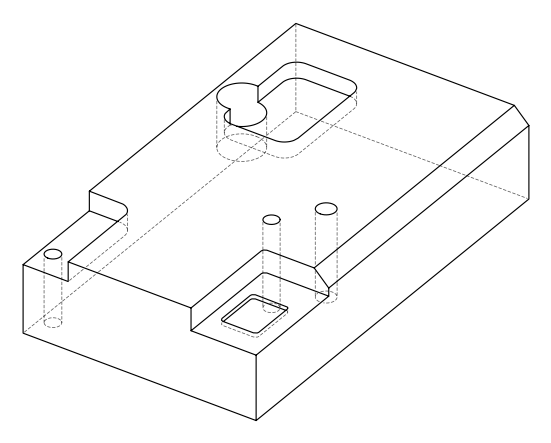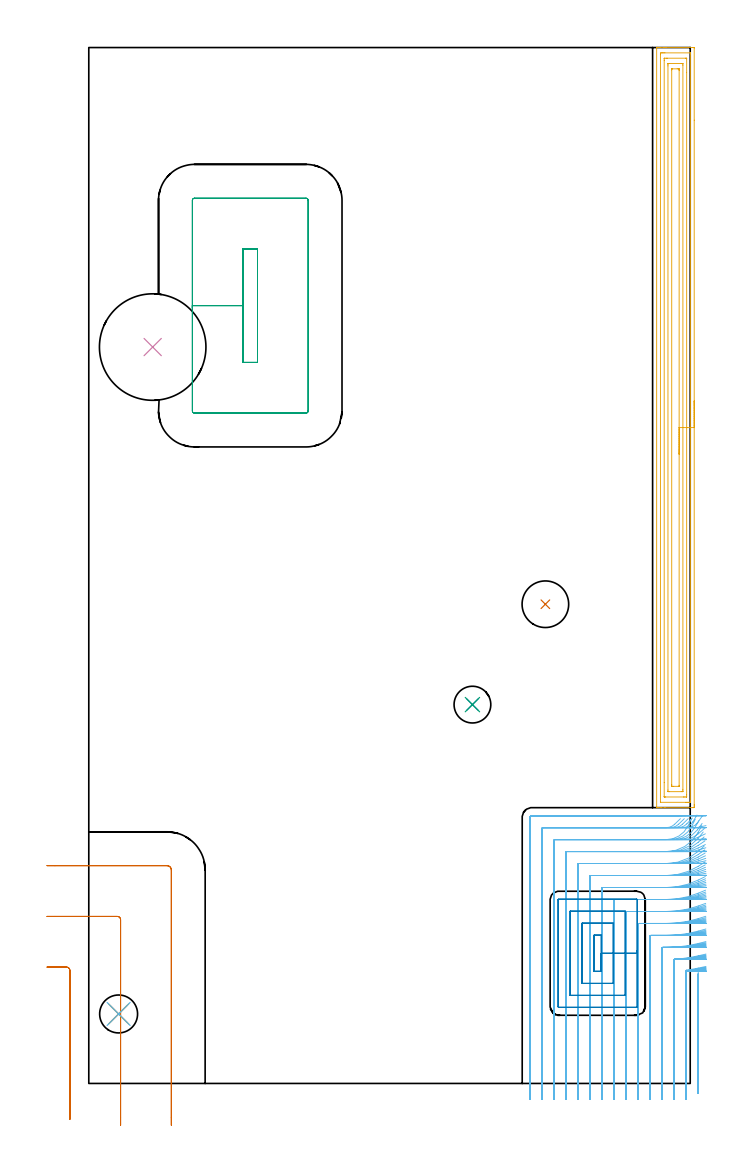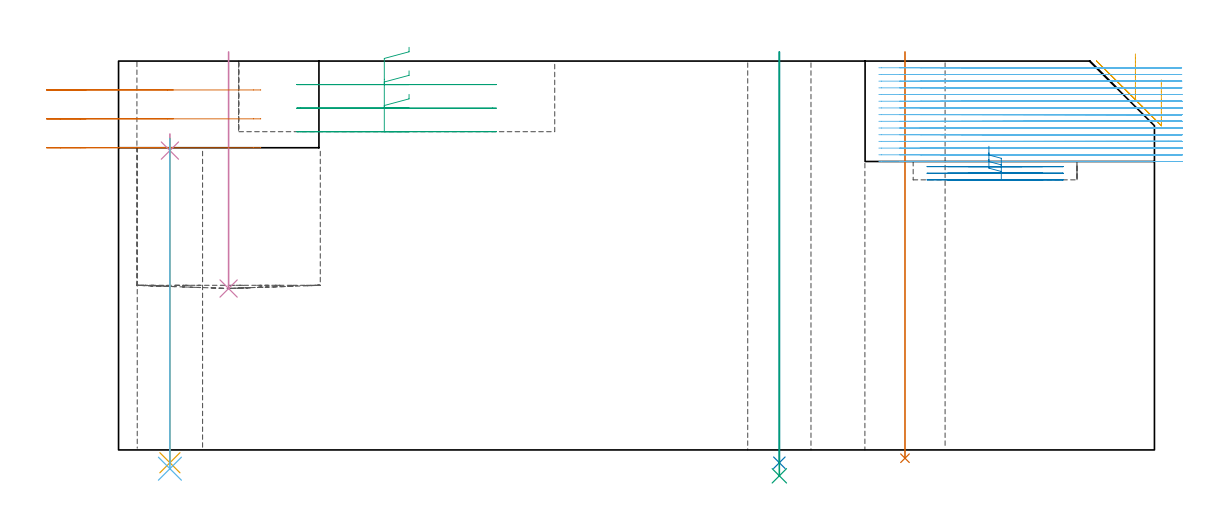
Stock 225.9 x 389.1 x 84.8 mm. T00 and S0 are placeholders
(PLAN: 12 operations, 11 tool changes, 75.4 min)
(1 INDEXABLE_INSERT_DRILL_THROUGH_HOLE_FROM_SOLID | STEP1HOLE | NXT0302_006 | 0.36 min | 20361 mm3)
(2 DRILL_THROUGH_HOLE_FROM_SOLID_MATERIAL | STEP1HOLE_1 | NXT0301_042 | 0.36 min | 3332 mm3)
(3 DRILL_TO_ENLARGE_THROUGH_HOLE | STEP1HOLE_1 | UGT0301_271 | 0.37 min | 9325 mm3)
(4 INDEXABLE_INSERT_DRILL_BLIND_HOLE_FROM_SOLID | STEP1POCKET | NXT0302_035 | 0.21 min | 61710 mm3)
(5 AREA_MILL | FG_CHAMFER_SURFACE | UGT0205_001 | 11.74 min | 29072 mm3)
(6 MILL_CORNER_NOTCH_RECTANGULAR | CORNER_NOTCH_RECTANGULAR | UGT0201_014 | Follow Part, ap 1.5, ae 75% | 54.69 min | 142402 mm3)
(7 MILL_CORNER_NOTCH_RECTANGULAR_1 | CORNER_NOTCH_RECTANGULAR_1 | UGT0201_109 | Follow Part, ap 6.35, ae 75% | 2.1 min | 77239 mm3)
(8 MILL_RECTANGULAR_POCKET | POCKET_RECTANGULAR_STRAIGHT | UGT0201_014 | Follow Part, ap 1.5, ae 75% | 2.38 min | 6617 mm3)
(9 MILL_RECTANGULAR_POCKET_1 | POCKET_RECTANGULAR_STRAIGHT_1 | UGT0201_109 | Follow Part, ap 6.35, ae 75% | 2.56 min | 101869 mm3)
(10 SPOT_DRILL | STEP1HOLE_2 | NXT0321_9005460120000 | 0.03 min | 6 mm3)
(11 DRILL_THROUGH_HOLE_INTO_CENTER | STEP1HOLE_2 | NXT0301_042 | 0.29 min | 2599 mm3)
(12 DRILL_TO_ENLARGE_THROUGH_HOLE_1 | STEP1HOLE_2 | NXT0301_105 | 0.29 min | 7889 mm3)
(TOOL NXT0302_006 | Index. Insert Drill 17.5mm [880-D1750L25-05] | D17.5 PA176 FL88 Z2)
(TOOL NXT0301_042 | Carbide Drill 7.1mm [860.1-0710-057A1-MM 2214] | D7.1 PA140 FL85 Z2)
(TOOL UGT0301_271 | Twist Drill 13.8 mm | D13.8 PA118 FL108 Z2)
(TOOL NXT0302_035 | Index. Insert Drill 40mm [880-D4000L40-05] | D40 PA176 FL200 Z2)
(TOOL UGT0205_001 | Chamfer Mill 20 x 3 x 45 deg. | D20 FL50 Z2)
(TOOL UGT0201_014 | End mill 6 mm | D6 FL24 Z4)
(TOOL UGT0201_109 | End Mill 25.4 mm | D25.4 FL25 Z2)
(TOOL NXT0321_9005460120000 | NC Spot Drill, 142deg, 12mm, Carbide, Uncoated | D12 PA142 FL30 Z2)
(TOOL NXT0301_105 | Carbide Drill 14.25mm [860.1-1425-071A1-MM 2214] | D14.25 PA140 FL83 Z2)
(OP 1 INDEXABLE_INSERT_DRILL_THROUGH_HOLE_FROM_SOLID)
G17 G21 G94 G90
T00 M6
G54
G17 G0 G90 X171.5 Y180. S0 M3
G43 Z94.8 H1
G94 G81 G98 Z-1.806 F250. R86.8
G80
M5
M2
(OP 2 DRILL_THROUGH_HOLE_FROM_SOLID_MATERIAL)
G17 G21 G94 G90
T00 M6
G54
G17 G0 G90 X144.1 Y142.3 S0 M3
G43 Z94.8 H1
G94 G81 G98 Z-2.792 F250. R86.8
G80
M5
M2
(OP 3 DRILL_TO_ENLARGE_THROUGH_HOLE)
G17 G21 G94 G90
T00 M6
G54
G17 G0 G90 X144.1 Y142.3 S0 M3
G43 Z94.8 H0
G94 G73 G98 Z-5.646 F250. Q12.921 R86.8
G80
M5
M2
(OP 4 INDEXABLE_INSERT_DRILL_BLIND_HOLE_FROM_SOLID)
G17 G21 G94 G90
T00 M6
G54
G17 G0 G90 X24. Y276.6 S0 M3
G43 Z94.8 H1
G94 G81 G98 Z35.2 F250. R86.8
G80
M5
M2
(OP 5 AREA_MILL)
G17 G21 G94 G90
T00 M6
G54
G17 G0 G90 X227.4 Y256.35 S1061 M3
G43 Z94.8 H0
Z80.7
G94 G1 Y256.312 Z79.828 F250.
Y256.198 Z78.963
Y256.009 Z78.112
Y255.747 Z77.28
Y255.413 Z76.474
Y255.01 Z75.7
Y254.541 Z74.964
Y254.01 Z74.272
Y253.421 Z73.629
Y252.778 Z73.04
Y252.086 Z72.508
Y251.35 Z72.04
Y250.576 Z71.637
Y249.77 Z71.303
Y248.938 Z71.041
Y248.086 Z70.852
Y247.222 Z70.738
Y246.35 Z70.7
Y104.669
X227.399 Y104.225 Z70.701
X227.395 Y103.78 Z70.703
X227.392 Y103.61 Z70.706
X226.957 Y103.6 Z71.141
X216.386 Z81.708
X214.976 Z83.12
X214.624 Z83.471
X213.921 Z84.178
X213.654 Z84.446
X213.301 Y103.604 Z84.79
Y103.605
X213.3 Y103.778 Z84.8
Y388.922
X213.301 Y389.095 Z84.79
Y389.1 Z84.789
X213.654 Z84.446
X213.921 Z84.178
X214.624 Z83.471
X215.857 Z82.24
X216.386 Z81.708
X217.002 Z81.093
X226.957 Z71.141
X227.224 Y389.097 Z70.874
X227.392 Y389.09 Z70.706
X227.399 Y388.92 Z70.699
X227.4 Y361.826 Z70.7
Y246.35
X225.986 Z72.114
X225.985 Y106.105 Z72.115
X225.984 Y106.013 Z72.116
X225.979 Y105.621 Z72.121
X225.595 Y105.606 Z72.505
X225.195 Y105.602 Z72.905
X224.721 Y105.6 Z73.379
X224.314 Z73.786
X214.81 Y105.601 Z83.29
X214.777 Y105.602 Z83.323
X214.743 Y105.606 Z83.357
X214.721 Y105.61 Z83.379
X214.72 Y105.638 Z83.38
X214.715 Y105.921 Z83.385
Y386.595
X214.716 Y386.687 Z83.384
X214.721 Y387.078 Z83.379
X215.105 Y387.093 Z82.995
X215.505 Y387.098 Z82.595
X215.979 Y387.1 Z82.121
X216.386 Z81.714
X225.89 Y387.099 Z72.21
X225.923 Y387.098 Z72.177
X225.957 Y387.094 Z72.143
X225.979 Y387.09 Z72.121
X225.98 Y387.062 Z72.12
X225.985 Y386.779 Z72.115
X225.986 Y246.35 Z72.114
X224.572 Z73.528
X224.571 Y108.433 Z73.529
X224.569 Y107.801 Z73.531
X224.567 Y107.67 Z73.533
X224.565 Y107.614 Z73.535
X224.505 Y107.606 Z73.595
X224.314 Y107.603 Z73.786
X223.631 Y107.6 Z74.469
X223.433 Z74.667
X216.583 Z81.517
X216.386 Y107.603 Z81.714
X216.189 Y107.608 Z81.911
X216.138 Y107.61 Z81.962
X216.135 Y107.645 Z81.965
X216.131 Y107.714 Z81.969
X216.129 Y107.801 Z81.971
X216.128 Y112.996 Z81.972
X216.129 Y384.267 Z81.971
X216.131 Y384.899 Z81.969
X216.133 Y385.029 Z81.967
X216.135 Y385.086 Z81.965
X216.195 Y385.094 Z81.905
X216.386 Y385.097 Z81.714
X217.069 Y385.1 Z81.031
X217.267 Z80.833
X224.117 Z73.983
X224.314 Y385.097 Z73.786
X224.511 Y385.092 Z73.589
X224.562 Y385.09 Z73.538
X224.565 Y385.055 Z73.535
X224.569 Y384.986 Z73.531
X224.571 Y384.899 Z73.529
X224.572 Y379.704 Z73.528
Y246.35
X223.157 Z74.943
Y110.482
X223.154 Y109.871 Z74.946
X223.15 Y109.665 Z74.95
X223.144 Y109.609 Z74.956
X223.095 Y109.606 Z75.005
X222.987 Y109.603 Z75.113
X222.552 Y109.6 Z75.548
X218.148 Z79.952
X217.712 Y109.603 Z80.388
X217.606 Y109.606 Z80.494
X217.558 Y109.61 Z80.542
X217.55 Y109.64 Z80.55
X217.547 Y109.739 Z80.553
X217.543 Y110.202 Z80.557
Y382.218
X217.546 Y382.828 Z80.554
X217.55 Y383.035 Z80.55
X217.556 Y383.09 Z80.544
X217.605 Y383.094 Z80.495
X217.713 Y383.097 Z80.387
X218.148 Y383.1 Z79.952
X222.552 Z75.548
X222.988 Y383.097 Z75.112
X223.094 Y383.094 Z75.006
X223.142 Y383.09 Z74.958
X223.15 Y383.06 Z74.95
X223.153 Y382.961 Z74.947
X223.157 Y382.498 Z74.943
Y246.35
X221.743 Z76.357
X221.742 Y111.978 Z76.358
X221.739 Y111.687 Z76.361
X221.736 Y111.609 Z76.364
X221.732 Y111.607 Z76.368
X221.712 Y111.603 Z76.388
X221.671 Y111.601 Z76.429
X221.451 Y111.6 Z76.649
X219.689 Z78.411
X219.029 Y111.603 Z79.071
X218.985 Y111.606 Z79.115
X218.967 Y111.609 Z79.133
X218.963 Y111.76 Z79.137
X218.958 Y112.051 Z79.142
X218.957 Y112.197 Z79.143
X218.958 Y380.722 Z79.142
X218.961 Y381.013 Z79.139
X218.964 Y381.09 Z79.136
X218.969 Y381.093 Z79.131
X218.988 Y381.097 Z79.112
X219.029 Y381.099 Z79.071
X219.249 Y381.1 Z78.851
X221.011 Z77.089
X221.671 Y381.097 Z76.429
X221.715 Y381.094 Z76.385
X221.733 Y381.091 Z76.367
X221.737 Y380.94 Z76.363
X221.742 Y380.649 Z76.358
X221.743 Y380.503 Z76.357
Y246.35
Y245.478 Z76.395
Y244.613 Z76.509
Y243.762 Z76.698
Y242.93 Z76.96
Y242.124 Z77.294
Y241.35 Z77.697
Y240.614 Z78.165
Y239.922 Z78.696
Y239.279 Z79.286
Y238.69 Z79.929
Y238.158 Z80.621
Y237.69 Z81.357
Y237.287 Z82.131
Y236.953 Z82.937
Y236.691 Z83.769
Y236.502 Z84.62
Y236.388 Z85.485
Y236.35 Z86.357
G0 Z94.8
M5
M2
(OP 6 MILL_CORNER_NOTCH_RECTANGULAR)
G17 G21 G94 G90
T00 M6
G54
G17 G0 G90 X228.9 Y41.703 S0 M3
G43 Z94.8 H0
Z83.34
G94 G1 Y38.703 F250.
G3 X228.8 Y38.484 R0.3 F500.
G1 Y-0.768
Y-3.768 F250.
G0 Z94.8
X231.837 Y43.949
Z83.34
G1 X228.9 Y43.336
G2 X224.557 Y42.598 R58.5 F500.
G3 X224.3 Y42.306 R0.3
G1 Y-3.
Y-6. F250.
G0 Z94.8
X231.825 Y48.606
Z83.34
G1 X228.9 Y47.941
G2 X220.078 Y46.691 R54. F500.
G3 X219.8 Y46.396 R0.3
G1 Y-3.
Y-6. F250.
G0 Z94.8
X231.811 Y53.292
Z83.34
G1 X228.9 Y52.567
G2 X216.939 Y51.1 R49.5 F500.
G1 X215.596
G3 X215.3 Y50.804 R0.3
G1 Y-3.
Y-6. F250.
G0 Z94.8
X231.792 Y58.016
Z83.34
G1 X228.9 Y57.219
G2 X216.939 Y55.6 R45. F500.
G1 X211.096
G3 X210.8 Y55.304 R0.3
G1 Y-3.
Y-6. F250.
G0 Z94.8
X231.766 Y62.792
Z83.34
G1 X228.9 Y61.906
G2 X216.939 Y60.1 R40.5 F500.
G1 X206.596
G3 X206.3 Y59.804 R0.3
G1 Y-3.
Y-6. F250.
G0 Z94.8
X231.73 Y67.642
Z83.34
G1 X228.9 Y66.645
G2 X216.939 Y64.6 R36. F500.
G1 X202.096
G3 X201.8 Y64.304 R0.3
G1 Y-3.
Y-6. F250.
G0 Z94.8
X231.675 Y72.598
Z83.34
G1 X228.9 Y71.459
G2 X216.939 Y69.1 R31.5 F500.
G1 X197.597
G3 X197.3 Y68.803 R0.3
G1 Y-3.
Y-6. F250.
G0 Z94.8
X231.59 Y77.723
Z83.34
G1 X228.9 Y76.394
G2 X216.939 Y73.6 R27. F500.
G1 X193.097
G3 X192.8 Y73.303 R0.3
G1 Y-3.
Y-6. F250.
G0 Z94.8
X231.441 Y83.137
Z83.34
G1 X228.9 Y81.542
G2 X216.939 Y78.1 R22.5 F500.
G1 X188.597
G3 X188.3 Y77.803 R0.3
G1 Y-3.
Y-6. F250.
G0 Z94.8
X231.142 Y89.142
Z83.34
G1 X228.9 Y87.149
G2 X216.939 Y82.6 R18. F500.
G1 X184.097
G3 X183.8 Y82.303 R0.3
G1 Y-3.
Y-6. F250.
G0 Z94.8
X230.254 Y96.862
Z83.34
G1 X228.836 Y94.218
G2 X216.939 Y87.1 R13.5 F500.
G1 X179.597
G3 X179.3 Y86.803 R0.3
G1 Y-3.
Y-6. F250.
G0 Z94.8
X226.335 Y99.287
Z83.34
G1 X225.002 Y96.6
G2 X216.939 Y91.6 R9. F500.
G1 X175.097
G3 X174.8 Y91.303 R0.3
G1 Y-3.
Y-6. F250.
G0 Z94.8
X222.226 Y99.461
Z83.34
G1 X220.074 Y97.371
G2 X216.939 Y96.1 R4.5 F500.
G1 X170.597
G3 X170.3 Y95.803 R0.3
G1 Y-3.
Y-6. F250.
G0 Z94.8
X219.939 Y100.6
Z83.34
G1 X216.939
X166.4 F500.
G3 X165.8 Y100. R0.6
G1 Y-3.
Y-6. F250.
G0 Z94.8
X228.9 Y41.434
Z81.88
G1 Y38.434
G3 X228.8 Y38.215 R0.3 F500.
G1 Y-0.768
Y-3.768 F250.
G0 Z94.8
X231.851 Y43.588
Z81.88
G1 X228.9 Y43.049
G2 X224.564 Y42.425 R58.5 F500.
G3 X224.3 Y42.132 R0.3
G1 Y-3.
Y-6. F250.
G0 Z94.8
X231.843 Y48.213
Z81.88
G1 X228.9 Y47.63
G2 X220.086 Y46.626 R54. F500.
G3 X219.8 Y46.331 R0.3
G1 Y-3.
Y-6. F250.
G0 Z94.8
X231.832 Y52.862
Z81.88
G1 X228.9 Y52.226
G2 X218.403 Y51.1 R49.5 F500.
G1 X215.596
G3 X215.3 Y50.804 R0.3
G1 Y-3.
Y-6. F250.
G0 Z94.8
X231.817 Y57.541
Z81.88
G1 X228.9 Y56.841
G2 X218.403 Y55.6 R45. F500.
G1 X211.096
G3 X210.8 Y55.304 R0.3
G1 Y-3.
Y-6. F250.
G0 Z94.8
X231.797 Y62.261
Z81.88
G1 X228.9 Y61.484
G2 X218.403 Y60.1 R40.5 F500.
G1 X206.596
G3 X206.3 Y59.804 R0.3
G1 Y-3.
Y-6. F250.
G0 Z94.8
X231.77 Y67.039
Z81.88
G1 X228.9 Y66.164
G2 X218.403 Y64.6 R36. F500.
G1 X202.096
G3 X201.8 Y64.304 R0.3
G1 Y-3.
Y-6. F250.
G0 Z94.8
X231.729 Y71.9
Z81.88
G1 X228.9 Y70.9
G2 X218.403 Y69.1 R31.5 F500.
G1 X197.597
G3 X197.3 Y68.803 R0.3
G1 Y-3.
Y-6. F250.
G0 Z94.8
X231.664 Y76.89
Z81.88
G1 X228.9 Y75.724
G2 X218.403 Y73.6 R27. F500.
G1 X193.097
G3 X192.8 Y73.303 R0.3
G1 Y-3.
Y-6. F250.
G0 Z94.8
X231.554 Y82.098
Z81.88
G1 X228.9 Y80.699
G2 X218.403 Y78.1 R22.5 F500.
G1 X188.597
G3 X188.3 Y77.803 R0.3
G1 Y-3.
Y-6. F250.
G0 Z94.8
X231.337 Y87.727
Z81.88
G1 X228.9 Y85.978
G2 X218.403 Y82.6 R18. F500.
G1 X184.097
G3 X183.8 Y82.303 R0.3
G1 Y-3.
Y-6. F250.
G0 Z94.8
X230.786 Y94.443
Z81.88
G1 X228.9 Y92.111
G2 X218.403 Y87.1 R13.5 F500.
G1 X179.597
G3 X179.3 Y86.803 R0.3
G1 Y-3.
Y-6. F250.
G0 Z94.8
X227.791 Y99.23
Z81.88
G1 X226.441 Y96.551
G2 X218.403 Y91.6 R9. F500.
G1 X175.097
G3 X174.8 Y91.303 R0.3
G1 Y-3.
Y-6. F250.
G0 Z94.8
X223.69 Y99.459
Z81.88
G1 X221.537 Y97.37
G2 X218.403 Y96.1 R4.5 F500.
G1 X170.597
G3 X170.3 Y95.803 R0.3
G1 Y-3.
Y-6. F250.
G0 Z94.8
X221.403 Y100.6
Z81.88
G1 X218.403
X166.4 F500.
G3 X165.8 Y100. R0.6
G1 Y-3.
Y-6. F250.
G0 Z94.8
X228.9 Y41.202
Z80.42
G1 Y38.202
G3 X228.8 Y37.983 R0.3 F500.
G1 Y-0.768
Y-3.768 F250.
G0 Z94.8
X231.864 Y43.267
Z80.42
G1 X228.9 Y42.803
G2 X224.571 Y42.29 R58.5 F500.
G3 X224.3 Y41.996 R0.3
G1 Y-3.
Y-6. F250.
G0 Z94.8
X231.858 Y47.865
Z80.42
G1 X228.9 Y47.362
G2 X220.094 Y46.601 R54. F500.
G3 X219.8 Y46.305 R0.3
G1 Y-3.
Y-6. F250.
G0 Z94.8
X231.85 Y52.481
Z80.42
G1 X228.9 Y51.933
G2 X219.858 Y51.1 R49.5 F500.
G1 X215.596
G3 X215.3 Y50.804 R0.3
G1 Y-3.
Y-6. F250.
G0 Z94.8
X231.839 Y57.121
Z80.42
G1 X228.9 Y56.518
G2 X219.858 Y55.6 R45. F500.
G1 X211.096
G3 X210.8 Y55.304 R0.3
G1 Y-3.
Y-6. F250.
G0 Z94.8
X231.824 Y61.792
Z80.42
G1 X228.9 Y61.122
G2 X219.858 Y60.1 R40.5 F500.
G1 X206.596
G3 X206.3 Y59.804 R0.3
G1 Y-3.
Y-6. F250.
G0 Z94.8
X231.804 Y66.507
Z80.42
G1 X228.9 Y65.754
G2 X219.858 Y64.6 R36. F500.
G1 X202.096
G3 X201.8 Y64.304 R0.3
G1 Y-3.
Y-6. F250.
G0 Z94.8
X231.774 Y71.287
Z80.42
G1 X228.9 Y70.426
G2 X219.858 Y69.1 R31.5 F500.
G1 X197.597
G3 X197.3 Y68.803 R0.3
G1 Y-3.
Y-6. F250.
G0 Z94.8
X231.727 Y76.164
Z80.42
G1 X228.9 Y75.159
G2 X219.858 Y73.6 R27. F500.
G1 X193.097
G3 X192.8 Y73.303 R0.3
G1 Y-3.
Y-6. F250.
G0 Z94.8
X231.647 Y81.202
Z80.42
G1 X228.9 Y79.997
G2 X219.858 Y78.1 R22.5 F500.
G1 X188.597
G3 X188.3 Y77.803 R0.3
G1 Y-3.
Y-6. F250.
G0 Z94.8
X231.494 Y86.543
Z80.42
G1 X228.9 Y85.036
G2 X219.858 Y82.6 R18. F500.
G1 X184.097
G3 X183.8 Y82.303 R0.3
G1 Y-3.
Y-6. F250.
G0 Z94.8
X231.128 Y92.585
Z80.42
G1 X228.9 Y90.575
G2 X219.858 Y87.1 R13.5 F500.
G1 X179.597
G3 X179.3 Y86.803 R0.3
G1 Y-3.
Y-6. F250.
G0 Z94.8
X229.141 Y98.643
Z80.42
G1 X227.626 Y96.054
G2 X219.858 Y91.6 R9. F500.
G1 X175.097
G3 X174.8 Y91.303 R0.3
G1 Y-3.
Y-6. F250.
G0 Z94.8
X225.146 Y99.463
Z80.42
G1 X222.994 Y97.373
G2 X219.858 Y96.1 R4.5 F500.
G1 X170.597
G3 X170.3 Y95.803 R0.3
G1 Y-3.
Y-6. F250.
G0 Z94.8
X222.858 Y100.6
Z80.42
G1 X219.858
X166.4 F500.
G3 X165.8 Y100. R0.6
G1 Y-3.
Y-6. F250.
G0 Z94.8
X228.9 Y40.999
Z78.96
G1 Y37.999
G3 X228.8 Y37.78 R0.3 F500.
G1 Y-0.768
Y-3.768 F250.
G0 Z94.8
X231.875 Y42.975
Z78.96
G1 X228.9 Y42.589
G2 X224.579 Y42.189 R58.5 F500.
G3 X224.3 Y41.894 R0.3
G1 Y-3.
Y-6. F250.
G0 Z94.8
X231.871 Y47.549
Z78.96
G1 X228.9 Y47.13
G2 X221.356 Y46.6 R54. F500.
G1 X220.096
G3 X219.8 Y46.304 R0.3
G1 Y-3.
Y-6. F250.
G0 Z94.8
X231.865 Y52.136
Z78.96
G1 X228.9 Y51.678
G2 X221.356 Y51.1 R49.5 F500.
G1 X215.596
G3 X215.3 Y50.804 R0.3
G1 Y-3.
Y-6. F250.
G0 Z94.8
X231.858 Y56.74
Z78.96
G1 X228.9 Y56.237
G2 X221.356 Y55.6 R45. F500.
G1 X211.096
G3 X210.8 Y55.304 R0.3
G1 Y-3.
Y-6. F250.
G0 Z94.8
X231.847 Y61.368
Z78.96
G1 X228.9 Y60.809
G2 X221.356 Y60.1 R40.5 F500.
G1 X206.596
G3 X206.3 Y59.804 R0.3
G1 Y-3.
Y-6. F250.
G0 Z94.8
X231.833 Y66.028
Z78.96
G1 X228.9 Y65.399
G2 X221.356 Y64.6 R36. F500.
G1 X202.096
G3 X201.8 Y64.304 R0.3
G1 Y-3.
Y-6. F250.
G0 Z94.8
X231.813 Y70.735
Z78.96
G1 X228.9 Y70.017
G2 X221.356 Y69.1 R31.5 F500.
G1 X197.597
G3 X197.3 Y68.803 R0.3
G1 Y-3.
Y-6. F250.
G0 Z94.8
X231.781 Y75.514
Z78.96
G1 X228.9 Y74.675
G2 X221.356 Y73.6 R27. F500.
G1 X193.097
G3 X192.8 Y73.303 R0.3
G1 Y-3.
Y-6. F250.
G0 Z94.8
X231.726 Y80.408
Z78.96
G1 X228.9 Y79.402
G2 X221.356 Y78.1 R22.5 F500.
G1 X188.597
G3 X188.3 Y77.803 R0.3
G1 Y-3.
Y-6. F250.
G0 Z94.8
X231.624 Y85.515
Z78.96
G1 X228.9 Y84.257
G2 X221.356 Y82.6 R18. F500.
G1 X184.097
G3 X183.8 Y82.303 R0.3
G1 Y-3.
Y-6. F250.
G0 Z94.8
X231.388 Y91.081
Z78.96
G1 X228.9 Y89.405
G2 X221.356 Y87.1 R13.5 F500.
G1 X179.597
G3 X179.3 Y86.803 R0.3
G1 Y-3.
Y-6. F250.
G0 Z94.8
X230.379 Y97.671
Z78.96
G1 X228.598 Y95.257
G2 X221.356 Y91.6 R9. F500.
G1 X175.097
G3 X174.8 Y91.303 R0.3
G1 Y-3.
Y-6. F250.
G0 Z94.8
X226.686 Y99.684
Z78.96
G1 X224.623 Y97.506
G2 X221.356 Y96.1 R4.5 F500.
G1 X170.597
G3 X170.3 Y95.803 R0.3
G1 Y-3.
Y-6. F250.
G0 Z94.8
X224.356 Y100.6
Z78.96
G1 X221.356
X166.4 F500.
G3 X165.8 Y100. R0.6
G1 Y-3.
Y-6. F250.
G0 Z94.8
X228.9 Y40.814
Z77.5
G1 Y37.814
G3 X228.8 Y37.595 R0.3 F500.
G1 Y-0.768
Y-3.768 F250.
G0 Z94.8
X231.885 Y42.694
Z77.5
G1 X228.9 Y42.394
G2 X224.588 Y42.12 R58.5 F500.
G3 X224.3 Y41.825 R0.3
G1 Y-3.
Y-6. F250.
G0 Z94.8
X231.882 Y47.244
Z77.5
G1 X228.9 Y46.918
G2 X223.046 Y46.6 R54. F500.
G1 X220.096
G3 X219.8 Y46.304 R0.3
G1 Y-3.
Y-6. F250.
G0 Z94.8
X231.879 Y51.802
Z77.5
G1 X228.9 Y51.447
G2 X223.046 Y51.1 R49.5 F500.
G1 X215.596
G3 X215.3 Y50.804 R0.3
G1 Y-3.
Y-6. F250.
G0 Z94.8
X231.875 Y56.373
Z77.5
G1 X228.9 Y55.982
G2 X223.046 Y55.6 R45. F500.
G1 X211.096
G3 X210.8 Y55.304 R0.3
G1 Y-3.
Y-6. F250.
G0 Z94.8
X231.868 Y60.959
Z77.5
G1 X228.9 Y60.525
G2 X223.046 Y60.1 R40.5 F500.
G1 X206.596
G3 X206.3 Y59.804 R0.3
G1 Y-3.
Y-6. F250.
G0 Z94.8
X231.86 Y65.567
Z77.5
G1 X228.9 Y65.079
G2 X223.046 Y64.6 R36. F500.
G1 X202.096
G3 X201.8 Y64.304 R0.3
G1 Y-3.
Y-6. F250.
G0 Z94.8
X231.848 Y70.206
Z77.5
G1 X228.9 Y69.649
G2 X223.046 Y69.1 R31.5 F500.
G1 X197.597
G3 X197.3 Y68.803 R0.3
G1 Y-3.
Y-6. F250.
G0 Z94.8
X231.829 Y74.893
Z77.5
G1 X228.9 Y74.242
G2 X223.046 Y73.6 R27. F500.
G1 X193.097
G3 X192.8 Y73.303 R0.3
G1 Y-3.
Y-6. F250.
G0 Z94.8
X231.797 Y79.655
Z77.5
G1 X228.9 Y78.875
G2 X223.046 Y78.1 R22.5 F500.
G1 X188.597
G3 X188.3 Y77.803 R0.3
G1 Y-3.
Y-6. F250.
G0 Z94.8
X231.737 Y84.554
Z77.5
G1 X228.9 Y83.579
G2 X223.046 Y82.6 R18. F500.
G1 X184.097
G3 X183.8 Y82.303 R0.3
G1 Y-3.
Y-6. F250.
G0 Z94.8
X231.603 Y89.736
Z77.5
G1 X228.9 Y88.435
G2 X223.046 Y87.1 R13.5 F500.
G1 X179.597
G3 X179.3 Y86.803 R0.3
G1 Y-3.
Y-6. F250.
G0 Z94.8
X231.179 Y95.716
Z77.5
G1 X228.9 Y93.764
G2 X223.046 Y91.6 R9. F500.
G1 X175.097
G3 X174.8 Y91.303 R0.3
G1 Y-3.
Y-6. F250.
G0 Z94.8
X228.45 Y100.819
Z77.5
G1 X226.888 Y98.257
G2 X223.046 Y96.1 R4.5 F500.
G1 X170.597
G3 X170.3 Y95.803 R0.3
G1 Y-3.
Y-6. F250.
G0 Z94.8
X226.046 Y100.6
Z77.5
G1 X223.046
X166.4 F500.
G3 X165.8 Y100. R0.6
G1 Y-3.
Y-6. F250.
G0 Z94.8
X228.9 Y40.655
Z76.04
G1 Y37.655
G3 X228.8 Y37.436 R0.3 F500.
G1 Y-0.768
Y-3.768 F250.
G0 Z94.8
X231.893 Y42.427
Z76.04
G1 X228.9 Y42.228
G2 X225.027 Y42.1 R58.5 F500.
G1 X224.596
G3 X224.3 Y41.804 R0.3
G1 Y-3.
Y-6. F250.
G0 Z94.8
X231.892 Y46.954
Z76.04
G1 X228.9 Y46.739
G2 X225.027 Y46.6 R54. F500.
G1 X220.096
G3 X219.8 Y46.304 R0.3
G1 Y-3.
Y-6. F250.
G0 Z94.8
X231.891 Y51.487
Z76.04
G1 X228.9 Y51.252
G2 X225.027 Y51.1 R49.5 F500.
G1 X215.596
G3 X215.3 Y50.804 R0.3
G1 Y-3.
Y-6. F250.
G0 Z94.8
X231.889 Y56.025
Z76.04
G1 X228.9 Y55.767
G2 X225.027 Y55.6 R45. F500.
G1 X211.096
G3 X210.8 Y55.304 R0.3
G1 Y-3.
Y-6. F250.
G0 Z94.8
X231.886 Y60.573
Z76.04
G1 X228.9 Y60.286
G2 X225.027 Y60.1 R40.5 F500.
G1 X206.596
G3 X206.3 Y59.804 R0.3
G1 Y-3.
Y-6. F250.
G0 Z94.8
X231.883 Y65.132
Z76.04
G1 X228.9 Y64.809
G2 X225.027 Y64.6 R36. F500.
G1 X202.096
G3 X201.8 Y64.304 R0.3
G1 Y-3.
Y-6. F250.
G0 Z94.8
X231.877 Y69.708
Z76.04
G1 X228.9 Y69.339
G2 X225.027 Y69.1 R31.5 F500.
G1 X197.597
G3 X197.3 Y68.803 R0.3
G1 Y-3.
Y-6. F250.
G0 Z94.8
X231.869 Y74.31
Z76.04
G1 X228.9 Y73.879
G2 X225.027 Y73.6 R27. F500.
G1 X193.097
G3 X192.8 Y73.303 R0.3
G1 Y-3.
Y-6. F250.
G0 Z94.8
X231.855 Y78.952
Z76.04
G1 X228.9 Y78.436
G2 X225.027 Y78.1 R22.5 F500.
G1 X188.597
G3 X188.3 Y77.803 R0.3
G1 Y-3.
Y-6. F250.
G0 Z94.8
X231.83 Y83.667
Z76.04
G1 X228.9 Y83.022
G2 X225.027 Y82.6 R18. F500.
G1 X184.097
G3 X183.8 Y82.303 R0.3
G1 Y-3.
Y-6. F250.
G0 Z94.8
X231.774 Y88.528
Z76.04
G1 X228.9 Y87.668
G2 X225.027 Y87.1 R13.5 F500.
G1 X179.597
G3 X179.3 Y86.803 R0.3
G1 Y-3.
Y-6. F250.
G0 Z94.8
X231.608 Y93.767
Z76.04
G1 X228.9 Y92.476
G2 X225.027 Y91.6 R9. F500.
G1 X175.097
G3 X174.8 Y91.303 R0.3
G1 Y-3.
Y-6. F250.
G0 Z94.8
X230.433 Y100.441
Z76.04
G1 X228.696 Y97.995
G2 X225.027 Y96.1 R4.5 F500.
G1 X170.597
G3 X170.3 Y95.803 R0.3
G1 Y-3.
Y-6. F250.
G0 Z94.8
X228.027 Y100.6
Z76.04
G1 X225.027
X166.4 F500.
G3 X165.8 Y100. R0.6
G1 Y-3.
Y-6. F250.
G0 Z94.8
X228.9 Y40.534
Z74.58
G1 Y37.534
G3 X228.8 Y37.315 R0.3 F500.
G1 Y-0.768
Y-3.768 F250.
G0 Z94.8
X231.9 Y42.157
Z74.58
G1 X228.9 Y42.108
G2 X227.942 Y42.1 R58.5 F500.
G1 X224.596
G3 X224.3 Y41.804 R0.3
G1 Y-3.
Y-6. F250.
G0 Z94.8
X231.9 Y46.662
Z74.58
G1 X228.9 Y46.608
G2 X227.942 Y46.6 R54. F500.
G1 X220.096
G3 X219.8 Y46.304 R0.3
G1 Y-3.
Y-6. F250.
G0 Z94.8
X231.899 Y51.167
Z74.58
G1 X228.9 Y51.109
G2 X227.942 Y51.1 R49.5 F500.
G1 X215.596
G3 X215.3 Y50.804 R0.3
G1 Y-3.
Y-6. F250.
G0 Z94.8
X231.899 Y55.674
Z74.58
G1 X228.9 Y55.61
G2 X227.942 Y55.6 R45. F500.
G1 X211.096
G3 X210.8 Y55.304 R0.3
G1 Y-3.
Y-6. F250.
G0 Z94.8
X231.899 Y60.182
Z74.58
G1 X228.9 Y60.111
G2 X227.942 Y60.1 R40.5 F500.
G1 X206.596
G3 X206.3 Y59.804 R0.3
G1 Y-3.
Y-6. F250.
G0 Z94.8
X231.899 Y64.693
Z74.58
G1 X228.9 Y64.613
G2 X227.942 Y64.6 R36. F500.
G1 X202.096
G3 X201.8 Y64.304 R0.3
G1 Y-3.
Y-6. F250.
G0 Z94.8
X231.899 Y69.206
Z74.58
G1 X228.9 Y69.115
G2 X227.942 Y69.1 R31.5 F500.
G1 X197.597
G3 X197.3 Y68.803 R0.3
G1 Y-3.
Y-6. F250.
G0 Z94.8
X231.898 Y73.723
Z74.58
G1 X228.9 Y73.617
G2 X227.942 Y73.6 R27. F500.
G1 X193.097
G3 X192.8 Y73.303 R0.3
G1 Y-3.
Y-6. F250.
G0 Z94.8
X231.897 Y78.248
Z74.58
G1 X228.9 Y78.12
G2 X227.942 Y78.1 R22.5 F500.
G1 X188.597
G3 X188.3 Y77.803 R0.3
G1 Y-3.
Y-6. F250.
G0 Z94.8
X231.896 Y82.785
Z74.58
G1 X228.9 Y82.626
G2 X227.942 Y82.6 R18. F500.
G1 X184.097
G3 X183.8 Y82.303 R0.3
G1 Y-3.
Y-6. F250.
G0 Z94.8
X231.892 Y87.347
Z74.58
G1 X228.9 Y87.134
G2 X227.942 Y87.1 R13.5 F500.
G1 X179.597
G3 X179.3 Y86.803 R0.3
G1 Y-3.
Y-6. F250.
G0 Z94.8
X231.883 Y91.97
Z74.58
G1 X228.9 Y91.651
G2 X227.942 Y91.6 R9. F500.
G1 X175.097
G3 X174.8 Y91.303 R0.3
G1 Y-3.
Y-6. F250.
G0 Z94.8
X231.831 Y96.842
Z74.58
G1 X228.9 Y96.203
G2 X227.942 Y96.1 R4.5 F500.
G1 X170.598
G3 X170.3 Y95.802 R0.3
G1 Y-3.
Y-6. F250.
G0 Z94.8
X230.942 Y100.6
Z74.58
G1 X227.942
X166.4 F500.
G3 X165.8 Y100. R0.6
G1 Y-3.
Y-6. F250.
G0 Z94.8
X228.9 Y40.524
Z73.12
G1 Y37.524
G3 X228.8 Y37.305 R0.3 F500.
G1 Y-0.768
Y-3.768 F250.
G0 Z94.8
X231.9 Y42.104
Z73.12
G1 X228.9 Y42.1
X228.821 F500.
X224.596
G3 X224.3 Y41.804 R0.3
G1 Y-3.
Y-6. F250.
G0 Z94.8
X231.9 Y46.604
Z73.12
G1 X228.9 Y46.6
X228.821 F500.
X220.096
G3 X219.8 Y46.304 R0.3
G1 Y-3.
Y-6. F250.
G0 Z94.8
X231.9 Y51.105
Z73.12
G1 X228.9 Y51.1
X228.821 F500.
X215.596
G3 X215.3 Y50.804 R0.3
G1 Y-3.
Y-6. F250.
G0 Z94.8
X231.9 Y55.605
Z73.12
G1 X228.9 Y55.6
X228.821 F500.
X211.096
G3 X210.8 Y55.304 R0.3
G1 Y-3.
Y-6. F250.
G0 Z94.8
X231.9 Y60.106
Z73.12
G1 X228.9 Y60.1
X228.821 F500.
X206.596
G3 X206.3 Y59.804 R0.3
G1 Y-3.
Y-6. F250.
G0 Z94.8
X231.9 Y64.607
Z73.12
G1 X228.9 Y64.6
X228.821 F500.
X202.096
G3 X201.8 Y64.304 R0.3
G1 Y-3.
Y-6. F250.
G0 Z94.8
X231.9 Y69.108
Z73.12
G1 X228.9 Y69.1
X228.821 F500.
X197.597
G3 X197.3 Y68.803 R0.3
G1 Y-3.
Y-6. F250.
G0 Z94.8
X231.9 Y73.609
Z73.12
G1 X228.9 Y73.6
X228.821 F500.
X193.097
G3 X192.8 Y73.303 R0.3
G1 Y-3.
Y-6. F250.
G0 Z94.8
X231.9 Y78.111
Z73.12
G1 X228.9 Y78.1
X228.821 F500.
X188.597
G3 X188.3 Y77.803 R0.3
G1 Y-3.
Y-6. F250.
G0 Z94.8
X231.9 Y82.613
Z73.12
G1 X228.9 Y82.6
X228.821 F500.
X184.097
G3 X183.8 Y82.303 R0.3
G1 Y-3.
Y-6. F250.
G0 Z94.8
X231.9 Y87.118
Z73.12
G1 X228.9 Y87.1
X228.821 F500.
X179.597
G3 X179.3 Y86.803 R0.3
G1 Y-3.
Y-6. F250.
G0 Z94.8
X231.9 Y91.627
Z73.12
G1 X228.9 Y91.6
X228.821 F500.
X175.097
G3 X174.8 Y91.303 R0.3
G1 Y-3.
Y-6. F250.
G0 Z94.8
X231.9 Y96.153
Z73.12
G1 X228.9 Y96.101
X228.821 Y96.1 F500.
X170.597
G3 X170.3 Y95.803 R0.3
G1 Y-3.
Y-6. F250.
G0 Z94.8
X231.821 Y100.6
Z73.12
G1 X228.821
X166.4 F500.
G3 X165.8 Y100. R0.6
G1 Y-3.
Y-6. F250.
G0 Z94.8
X228.9 Y40.524
Z71.66
G1 Y37.524
G3 X228.8 Y37.305 R0.3 F500.
G1 Y-0.768
Y-3.768 F250.
G0 Z94.8
X231.9 Y42.1
Z71.66
G1 X228.9
X224.596 F500.
G3 X224.3 Y41.804 R0.3
G1 Y-3.
Y-6. F250.
G0 Z94.8
X231.9 Y46.6
Z71.66
G1 X228.9
X220.096 F500.
G3 X219.8 Y46.304 R0.3
G1 Y-3.
Y-6. F250.
G0 Z94.8
X231.9 Y51.1
Z71.66
G1 X228.9
X215.596 F500.
G3 X215.3 Y50.804 R0.3
G1 Y-3.
Y-6. F250.
G0 Z94.8
X231.9 Y55.6
Z71.66
G1 X228.9
X211.096 F500.
G3 X210.8 Y55.304 R0.3
G1 Y-3.
Y-6. F250.
G0 Z94.8
X231.9 Y60.1
Z71.66
G1 X228.9
X206.596 F500.
G3 X206.3 Y59.804 R0.3
G1 Y-3.
Y-6. F250.
G0 Z94.8
X231.9 Y64.6
Z71.66
G1 X228.9
X202.096 F500.
G3 X201.8 Y64.304 R0.3
G1 Y-3.
Y-6. F250.
G0 Z94.8
X231.9 Y69.1
Z71.66
G1 X228.9
X197.597 F500.
G3 X197.3 Y68.803 R0.3
G1 Y-3.
Y-6. F250.
G0 Z94.8
X231.9 Y73.6
Z71.66
G1 X228.9
X193.097 F500.
G3 X192.8 Y73.303 R0.3
G1 Y-3.
Y-6. F250.
G0 Z94.8
X231.9 Y78.1
Z71.66
G1 X228.9
X188.597 F500.
G3 X188.3 Y77.803 R0.3
G1 Y-3.
Y-6. F250.
G0 Z94.8
X231.9 Y82.6
Z71.66
G1 X228.9
X184.097 F500.
G3 X183.8 Y82.303 R0.3
G1 Y-3.
Y-6. F250.
G0 Z94.8
X231.9 Y87.1
Z71.66
G1 X228.9
X179.597 F500.
G3 X179.3 Y86.803 R0.3
G1 Y-3.
Y-6. F250.
G0 Z94.8
X231.9 Y91.6
Z71.66
G1 X228.9
X175.097 F500.
G3 X174.8 Y91.303 R0.3
G1 Y-3.
Y-6. F250.
G0 Z94.8
X231.9 Y96.1
Z71.66
G1 X228.9
X170.597 F500.
G3 X170.3 Y95.803 R0.3
G1 Y-3.
Y-6. F250.
G0 Z94.8
X231.9 Y100.6
Z71.66
G1 X228.9
X166.4 F500.
G3 X165.8 Y100. R0.6
G1 Y-3.
Y-6. F250.
G0 Z94.8
X228.9 Y40.524
Z70.2
G1 Y37.524
G3 X228.8 Y37.305 R0.3 F500.
G1 Y-0.768
Y-3.768 F250.
G0 Z94.8
X231.9 Y42.1
Z70.2
G1 X228.9
X224.596 F500.
G3 X224.3 Y41.804 R0.3
G1 Y-3.
Y-6. F250.
G0 Z94.8
X231.9 Y46.6
Z70.2
G1 X228.9
X220.096 F500.
G3 X219.8 Y46.304 R0.3
G1 Y-3.
Y-6. F250.
G0 Z94.8
X231.9 Y51.1
Z70.2
G1 X228.9
X215.596 F500.
G3 X215.3 Y50.804 R0.3
G1 Y-3.
Y-6. F250.
G0 Z94.8
X231.9 Y55.6
Z70.2
G1 X228.9
X211.096 F500.
G3 X210.8 Y55.304 R0.3
G1 Y-3.
Y-6. F250.
G0 Z94.8
X231.9 Y60.1
Z70.2
G1 X228.9
X206.596 F500.
G3 X206.3 Y59.804 R0.3
G1 Y-3.
Y-6. F250.
G0 Z94.8
X231.9 Y64.6
Z70.2
G1 X228.9
X202.096 F500.
G3 X201.8 Y64.304 R0.3
G1 Y-3.
Y-6. F250.
G0 Z94.8
X231.9 Y69.1
Z70.2
G1 X228.9
X197.597 F500.
G3 X197.3 Y68.803 R0.3
G1 Y-3.
Y-6. F250.
G0 Z94.8
X231.9 Y73.6
Z70.2
G1 X228.9
X193.097 F500.
G3 X192.8 Y73.303 R0.3
G1 Y-3.
Y-6. F250.
G0 Z94.8
X231.9 Y78.1
Z70.2
G1 X228.9
X188.597 F500.
G3 X188.3 Y77.803 R0.3
G1 Y-3.
Y-6. F250.
G0 Z94.8
X231.9 Y82.6
Z70.2
G1 X228.9
X184.097 F500.
G3 X183.8 Y82.303 R0.3
G1 Y-3.
Y-6. F250.
G0 Z94.8
X231.9 Y87.1
Z70.2
G1 X228.9
X179.597 F500.
G3 X179.3 Y86.803 R0.3
G1 Y-3.
Y-6. F250.
G0 Z94.8
X231.9 Y91.6
Z70.2
G1 X228.9
X175.097 F500.
G3 X174.8 Y91.303 R0.3
G1 Y-3.
Y-6. F250.
G0 Z94.8
X231.9 Y96.1
Z70.2
G1 X228.9
X170.597 F500.
G3 X170.3 Y95.803 R0.3
G1 Y-3.
Y-6. F250.
G0 Z94.8
X231.9 Y100.6
Z70.2
G1 X228.9
X166.4 F500.
G3 X165.8 Y100. R0.6
G1 Y-3.
Y-6. F250.
G0 Z94.8
X228.9 Y40.524
Z68.74
G1 Y37.524
G3 X228.8 Y37.305 R0.3 F500.
G1 Y-0.768
Y-3.768 F250.
G0 Z94.8
X231.9 Y42.1
Z68.74
G1 X228.9
X224.596 F500.
G3 X224.3 Y41.804 R0.3
G1 Y-3.
Y-6. F250.
G0 Z94.8
X231.9 Y46.6
Z68.74
G1 X228.9
X220.096 F500.
G3 X219.8 Y46.304 R0.3
G1 Y-3.
Y-6. F250.
G0 Z94.8
X231.9 Y51.1
Z68.74
G1 X228.9
X215.596 F500.
G3 X215.3 Y50.804 R0.3
G1 Y-3.
Y-6. F250.
G0 Z94.8
X231.9 Y55.6
Z68.74
G1 X228.9
X211.096 F500.
G3 X210.8 Y55.304 R0.3
G1 Y-3.
Y-6. F250.
G0 Z94.8
X231.9 Y60.1
Z68.74
G1 X228.9
X206.596 F500.
G3 X206.3 Y59.804 R0.3
G1 Y-3.
Y-6. F250.
G0 Z94.8
X231.9 Y64.6
Z68.74
G1 X228.9
X202.096 F500.
G3 X201.8 Y64.304 R0.3
G1 Y-3.
Y-6. F250.
G0 Z94.8
X231.9 Y69.1
Z68.74
G1 X228.9
X197.597 F500.
G3 X197.3 Y68.803 R0.3
G1 Y-3.
Y-6. F250.
G0 Z94.8
X231.9 Y73.6
Z68.74
G1 X228.9
X193.097 F500.
G3 X192.8 Y73.303 R0.3
G1 Y-3.
Y-6. F250.
G0 Z94.8
X231.9 Y78.1
Z68.74
G1 X228.9
X188.597 F500.
G3 X188.3 Y77.803 R0.3
G1 Y-3.
Y-6. F250.
G0 Z94.8
X231.9 Y82.6
Z68.74
G1 X228.9
X184.097 F500.
G3 X183.8 Y82.303 R0.3
G1 Y-3.
Y-6. F250.
G0 Z94.8
X231.9 Y87.1
Z68.74
G1 X228.9
X179.597 F500.
G3 X179.3 Y86.803 R0.3
G1 Y-3.
Y-6. F250.
G0 Z94.8
X231.9 Y91.6
Z68.74
G1 X228.9
X175.097 F500.
G3 X174.8 Y91.303 R0.3
G1 Y-3.
Y-6. F250.
G0 Z94.8
X231.9 Y96.1
Z68.74
G1 X228.9
X170.597 F500.
G3 X170.3 Y95.803 R0.3
G1 Y-3.
Y-6. F250.
G0 Z94.8
X231.9 Y100.6
Z68.74
G1 X228.9
X166.4 F500.
G3 X165.8 Y100. R0.6
G1 Y-3.
Y-6. F250.
G0 Z94.8
X228.9 Y40.524
Z67.28
G1 Y37.524
G3 X228.8 Y37.305 R0.3 F500.
G1 Y-0.768
Y-3.768 F250.
G0 Z94.8
X231.9 Y42.1
Z67.28
G1 X228.9
X224.596 F500.
G3 X224.3 Y41.804 R0.3
G1 Y-3.
Y-6. F250.
G0 Z94.8
X231.9 Y46.6
Z67.28
G1 X228.9
X220.096 F500.
G3 X219.8 Y46.304 R0.3
G1 Y-3.
Y-6. F250.
G0 Z94.8
X231.9 Y51.1
Z67.28
G1 X228.9
X215.596 F500.
G3 X215.3 Y50.804 R0.3
G1 Y-3.
Y-6. F250.
G0 Z94.8
X231.9 Y55.6
Z67.28
G1 X228.9
X211.096 F500.
G3 X210.8 Y55.304 R0.3
G1 Y-3.
Y-6. F250.
G0 Z94.8
X231.9 Y60.1
Z67.28
G1 X228.9
X206.596 F500.
G3 X206.3 Y59.804 R0.3
G1 Y-3.
Y-6. F250.
G0 Z94.8
X231.9 Y64.6
Z67.28
G1 X228.9
X202.096 F500.
G3 X201.8 Y64.304 R0.3
G1 Y-3.
Y-6. F250.
G0 Z94.8
X231.9 Y69.1
Z67.28
G1 X228.9
X197.597 F500.
G3 X197.3 Y68.803 R0.3
G1 Y-3.
Y-6. F250.
G0 Z94.8
X231.9 Y73.6
Z67.28
G1 X228.9
X193.097 F500.
G3 X192.8 Y73.303 R0.3
G1 Y-3.
Y-6. F250.
G0 Z94.8
X231.9 Y78.1
Z67.28
G1 X228.9
X188.597 F500.
G3 X188.3 Y77.803 R0.3
G1 Y-3.
Y-6. F250.
G0 Z94.8
X231.9 Y82.6
Z67.28
G1 X228.9
X184.097 F500.
G3 X183.8 Y82.303 R0.3
G1 Y-3.
Y-6. F250.
G0 Z94.8
X231.9 Y87.1
Z67.28
G1 X228.9
X179.597 F500.
G3 X179.3 Y86.803 R0.3
G1 Y-3.
Y-6. F250.
G0 Z94.8
X231.9 Y91.6
Z67.28
G1 X228.9
X175.097 F500.
G3 X174.8 Y91.303 R0.3
G1 Y-3.
Y-6. F250.
G0 Z94.8
X231.9 Y96.1
Z67.28
G1 X228.9
X170.597 F500.
G3 X170.3 Y95.803 R0.3
G1 Y-3.
Y-6. F250.
G0 Z94.8
X231.9 Y100.6
Z67.28
G1 X228.9
X166.4 F500.
G3 X165.8 Y100. R0.6
G1 Y-3.
Y-6. F250.
G0 Z94.8
X228.9 Y40.524
Z65.82
G1 Y37.524
G3 X228.8 Y37.305 R0.3 F500.
G1 Y-0.768
Y-3.768 F250.
G0 Z94.8
X231.9 Y42.1
Z65.82
G1 X228.9
X224.596 F500.
G3 X224.3 Y41.804 R0.3
G1 Y-3.
Y-6. F250.
G0 Z94.8
X231.9 Y46.6
Z65.82
G1 X228.9
X220.096 F500.
G3 X219.8 Y46.304 R0.3
G1 Y-3.
Y-6. F250.
G0 Z94.8
X231.9 Y51.1
Z65.82
G1 X228.9
X215.596 F500.
G3 X215.3 Y50.804 R0.3
G1 Y-3.
Y-6. F250.
G0 Z94.8
X231.9 Y55.6
Z65.82
G1 X228.9
X211.096 F500.
G3 X210.8 Y55.304 R0.3
G1 Y-3.
Y-6. F250.
G0 Z94.8
X231.9 Y60.1
Z65.82
G1 X228.9
X206.596 F500.
G3 X206.3 Y59.804 R0.3
G1 Y-3.
Y-6. F250.
G0 Z94.8
X231.9 Y64.6
Z65.82
G1 X228.9
X202.096 F500.
G3 X201.8 Y64.304 R0.3
G1 Y-3.
Y-6. F250.
G0 Z94.8
X231.9 Y69.1
Z65.82
G1 X228.9
X197.597 F500.
G3 X197.3 Y68.803 R0.3
G1 Y-3.
Y-6. F250.
G0 Z94.8
X231.9 Y73.6
Z65.82
G1 X228.9
X193.097 F500.
G3 X192.8 Y73.303 R0.3
G1 Y-3.
Y-6. F250.
G0 Z94.8
X231.9 Y78.1
Z65.82
G1 X228.9
X188.597 F500.
G3 X188.3 Y77.803 R0.3
G1 Y-3.
Y-6. F250.
G0 Z94.8
X231.9 Y82.6
Z65.82
G1 X228.9
X184.097 F500.
G3 X183.8 Y82.303 R0.3
G1 Y-3.
Y-6. F250.
G0 Z94.8
X231.9 Y87.1
Z65.82
G1 X228.9
X179.597 F500.
G3 X179.3 Y86.803 R0.3
G1 Y-3.
Y-6. F250.
G0 Z94.8
X231.9 Y91.6
Z65.82
G1 X228.9
X175.097 F500.
G3 X174.8 Y91.303 R0.3
G1 Y-3.
Y-6. F250.
G0 Z94.8
X231.9 Y96.1
Z65.82
G1 X228.9
X170.597 F500.
G3 X170.3 Y95.803 R0.3
G1 Y-3.
Y-6. F250.
G0 Z94.8
X231.9 Y100.6
Z65.82
G1 X228.9
X166.4 F500.
G3 X165.8 Y100. R0.6
G1 Y-3.
Y-6. F250.
G0 Z94.8
X228.9 Y40.524
Z64.36
G1 Y37.524
G3 X228.8 Y37.305 R0.3 F500.
G1 Y-0.768
Y-3.768 F250.
G0 Z94.8
X231.9 Y42.1
Z64.36
G1 X228.9
X224.596 F500.
G3 X224.3 Y41.804 R0.3
G1 Y-3.
Y-6. F250.
G0 Z94.8
X231.9 Y46.6
Z64.36
G1 X228.9
X220.096 F500.
G3 X219.8 Y46.304 R0.3
G1 Y-3.
Y-6. F250.
G0 Z94.8
X231.9 Y51.1
Z64.36
G1 X228.9
X215.596 F500.
G3 X215.3 Y50.804 R0.3
G1 Y-3.
Y-6. F250.
G0 Z94.8
X231.9 Y55.6
Z64.36
G1 X228.9
X211.096 F500.
G3 X210.8 Y55.304 R0.3
G1 Y-3.
Y-6. F250.
G0 Z94.8
X231.9 Y60.1
Z64.36
G1 X228.9
X206.596 F500.
G3 X206.3 Y59.804 R0.3
G1 Y-3.
Y-6. F250.
G0 Z94.8
X231.9 Y64.6
Z64.36
G1 X228.9
X202.096 F500.
G3 X201.8 Y64.304 R0.3
G1 Y-3.
Y-6. F250.
G0 Z94.8
X231.9 Y69.1
Z64.36
G1 X228.9
X197.597 F500.
G3 X197.3 Y68.803 R0.3
G1 Y-3.
Y-6. F250.
G0 Z94.8
X231.9 Y73.6
Z64.36
G1 X228.9
X193.097 F500.
G3 X192.8 Y73.303 R0.3
G1 Y-3.
Y-6. F250.
G0 Z94.8
X231.9 Y78.1
Z64.36
G1 X228.9
X188.597 F500.
G3 X188.3 Y77.803 R0.3
G1 Y-3.
Y-6. F250.
G0 Z94.8
X231.9 Y82.6
Z64.36
G1 X228.9
X184.097 F500.
G3 X183.8 Y82.303 R0.3
G1 Y-3.
Y-6. F250.
G0 Z94.8
X231.9 Y87.1
Z64.36
G1 X228.9
X179.597 F500.
G3 X179.3 Y86.803 R0.3
G1 Y-3.
Y-6. F250.
G0 Z94.8
X231.9 Y91.6
Z64.36
G1 X228.9
X175.097 F500.
G3 X174.8 Y91.303 R0.3
G1 Y-3.
Y-6. F250.
G0 Z94.8
X231.9 Y96.1
Z64.36
G1 X228.9
X170.597 F500.
G3 X170.3 Y95.803 R0.3
G1 Y-3.
Y-6. F250.
G0 Z94.8
X231.9 Y100.6
Z64.36
G1 X228.9
X166.4 F500.
G3 X165.8 Y100. R0.6
G1 Y-3.
Y-6. F250.
G0 Z94.8
X228.9 Y40.524
Z62.9
G1 Y37.524
G3 X228.8 Y37.305 R0.3 F500.
G1 Y-0.768
Y-3.768 F250.
G0 Z94.8
X231.9 Y42.1
Z62.9
G1 X228.9
X224.596 F500.
G3 X224.3 Y41.804 R0.3
G1 Y-3.
Y-6. F250.
G0 Z94.8
X231.9 Y46.6
Z62.9
G1 X228.9
X220.096 F500.
G3 X219.8 Y46.304 R0.3
G1 Y-3.
Y-6. F250.
G0 Z94.8
X231.9 Y51.1
Z62.9
G1 X228.9
X215.596 F500.
G3 X215.3 Y50.804 R0.3
G1 Y-3.
Y-6. F250.
G0 Z94.8
X231.9 Y55.6
Z62.9
G1 X228.9
X211.096 F500.
G3 X210.8 Y55.304 R0.3
G1 Y-3.
Y-6. F250.
G0 Z94.8
X231.9 Y60.1
Z62.9
G1 X228.9
X206.596 F500.
G3 X206.3 Y59.804 R0.3
G1 Y-3.
Y-6. F250.
G0 Z94.8
X231.9 Y64.6
Z62.9
G1 X228.9
X202.096 F500.
G3 X201.8 Y64.304 R0.3
G1 Y-3.
Y-6. F250.
G0 Z94.8
X231.9 Y69.1
Z62.9
G1 X228.9
X197.597 F500.
G3 X197.3 Y68.803 R0.3
G1 Y-3.
Y-6. F250.
G0 Z94.8
X231.9 Y73.6
Z62.9
G1 X228.9
X193.097 F500.
G3 X192.8 Y73.303 R0.3
G1 Y-3.
Y-6. F250.
G0 Z94.8
X231.9 Y78.1
Z62.9
G1 X228.9
X188.597 F500.
G3 X188.3 Y77.803 R0.3
G1 Y-3.
Y-6. F250.
G0 Z94.8
X231.9 Y82.6
Z62.9
G1 X228.9
X184.097 F500.
G3 X183.8 Y82.303 R0.3
G1 Y-3.
Y-6. F250.
G0 Z94.8
X231.9 Y87.1
Z62.9
G1 X228.9
X179.597 F500.
G3 X179.3 Y86.803 R0.3
G1 Y-3.
Y-6. F250.
G0 Z94.8
X231.9 Y91.6
Z62.9
G1 X228.9
X175.097 F500.
G3 X174.8 Y91.303 R0.3
G1 Y-3.
Y-6. F250.
G0 Z94.8
X231.9 Y96.1
Z62.9
G1 X228.9
X170.597 F500.
G3 X170.3 Y95.803 R0.3
G1 Y-3.
Y-6. F250.
G0 Z94.8
X231.9 Y100.6
Z62.9
G1 X228.9
X166.4 F500.
G3 X165.8 Y100. R0.6
G1 Y-3.
Y-6. F250.
G0 Z94.8
M5
M2
(OP 7 MILL_CORNER_NOTCH_RECTANGULAR_1)
G17 G21 G94 G90
T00 M6
G54
G17 G0 G90 X-7.1 Y-13.53 S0 M3
G43 Z94.8 H0
Z78.5
G94 G1 Y-10.53 F250.
Y42.436 F500.
G3 X-8.364 Y43.7 R1.27
G1 X-12.7
X-15.7 F250.
G0 Z94.8
X11.95 Y-15.7
Z78.5
G1 Y-12.7
Y61.485 F500.
G3 X10.685 Y62.75 R1.27
G1 X-12.7
X-15.7 F250.
G0 Z94.8
X31. Y-15.7
Z78.5
G1 Y-12.7
Y80.2 F500.
G3 X29.4 Y81.8 R1.6
G1 X-12.7
X-15.7 F250.
G0 Z94.8
X-7.1 Y-13.53
Z72.2
G1 Y-10.53
Y42.436 F500.
G3 X-8.364 Y43.7 R1.27
G1 X-12.7
X-15.7 F250.
G0 Z94.8
X11.95 Y-15.7
Z72.2
G1 Y-12.7
Y61.485 F500.
G3 X10.685 Y62.75 R1.27
G1 X-12.7
X-15.7 F250.
G0 Z94.8
X31. Y-15.7
Z72.2
G1 Y-12.7
Y80.2 F500.
G3 X29.4 Y81.8 R1.6
G1 X-12.7
X-15.7 F250.
G0 Z94.8
X-7.1 Y-13.53
Z65.9
G1 Y-10.53
Y42.436 F500.
G3 X-8.364 Y43.7 R1.27
G1 X-12.7
X-15.7 F250.
G0 Z94.8
X11.95 Y-15.7
Z65.9
G1 Y-12.7
Y61.485 F500.
G3 X10.685 Y62.75 R1.27
G1 X-12.7
X-15.7 F250.
G0 Z94.8
X31. Y-15.7
Z65.9
G1 Y-12.7
Y80.2 F500.
G3 X29.4 Y81.8 R1.6
G1 X-12.7
X-15.7 F250.
G0 Z94.8
M5
M2
(OP 8 MILL_RECTANGULAR_POCKET)
G17 G21 G94 G90
T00 M6
G54
G17 G0 G90 X189.8 Y49.166 S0 M3
G43 Z94.8 H0
Z66.217
G94 G1 Y42.1 Z64.323 F250.
X192.5 Z63.6
Y48.9 Z61.778
Y55.7 F500.
X189.8
Y42.1
X192.5
Y48.9
X197.
Y60.2
X185.3
Y37.6
X197.
Y48.9
X201.5
Y64.7
X180.8
Y33.1
X201.5
Y48.9
X206.
Y69.
G3 X205.8 Y69.2 R0.2
G1 X176.5
G3 X176.3 Y69. R0.2
G1 Y28.8
G3 X176.5 Y28.6 R0.2
G1 X205.8
G3 X206. Y28.8 R0.2
G1 Y48.9
Y49.9
G0 X189.8 Y49.166 Z64.778
G1 Y42.1 Z62.884 F250.
X192.5 Z62.161
Y48.9 Z60.339
Y55.7 F500.
X189.8
Y42.1
X192.5
Y48.9
X197.
Y60.2
X185.3
Y37.6
X197.
Y48.9
X201.5
Y64.7
X180.8
Y33.1
X201.5
Y48.9
X206.
Y69.
G3 X205.8 Y69.2 R0.2
G1 X176.5
G3 X176.3 Y69. R0.2
G1 Y28.8
G3 X176.5 Y28.6 R0.2
G1 X205.8
G3 X206. Y28.8 R0.2
G1 Y48.9
Y49.9
G0 X189.8 Y49.166 Z63.339
G1 Y42.1 Z61.446 F250.
X192.5 Z60.722
Y48.9 Z58.9
Y55.7 F500.
X189.8
Y42.1
X192.5
Y48.9
X197.
Y60.2
X185.3
Y37.6
X197.
Y48.9
X201.5
Y64.7
X180.8
Y33.1
X201.5
Y48.9
X206.
Y69.
G3 X205.8 Y69.2 R0.2
G1 X176.5
G3 X176.3 Y69. R0.2
G1 Y28.8
G3 X176.5 Y28.6 R0.2
G1 X205.8
G3 X206. Y28.8 R0.2
G1 Y48.9
Y49.9
G0 Z94.8
M5
M2
(OP 9 MILL_RECTANGULAR_POCKET_1)
G17 G21 G94 G90
T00 M6
G54
G17 G0 G90 X63.35 Y309.796 S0 M3
G43 Z94.8 H0
Z87.8
G94 G1 Y313.45 Z86.821 F250.
X57.95 Z85.374
Y296.476 Z80.826
Y292.15 Z79.667
Y270.85 F500.
X63.35
Y313.45
X57.95
Y296.476
Y292.15
X38.9
Y252.6
G3 X39.7 Y251.8 R0.8
G1 X81.6
G3 X82.4 Y252.6 R0.8
G1 Y331.7
G3 X81.6 Y332.5 R0.8
G1 X39.7
G3 X38.9 Y331.7 R0.8
G1 Y292.15
Y291.15
G0 X63.35 Y309.796 Z82.667
G1 Y313.45 Z81.688 F250.
X57.95 Z80.241
Y292.15 Z74.533
Y270.85 F500.
X63.35
Y313.45
X57.95
Y292.15
X38.9
Y252.6
G3 X39.7 Y251.8 R0.8
G1 X81.6
G3 X82.4 Y252.6 R0.8
G1 Y331.7
G3 X81.6 Y332.5 R0.8
G1 X39.7
G3 X38.9 Y331.7 R0.8
G1 Y292.15
Y291.15
G0 X63.35 Y309.796 Z77.533
G1 Y313.45 Z76.554 F250.
X57.95 Z75.107
Y292.15 Z69.4
Y270.85 F500.
X63.35
Y313.45
X57.95
Y292.15
X38.9
Y252.6
G3 X39.7 Y251.8 R0.8
G1 X81.6
G3 X82.4 Y252.6 R0.8
G1 Y331.7
G3 X81.6 Y332.5 R0.8
G1 X39.7
G3 X38.9 Y331.7 R0.8
G1 Y292.15
Y291.15
G0 Z94.8
M5
M2
(OP 10 SPOT_DRILL)
G17 G21 G94 G90
T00 M6
G54
G17 G0 G90 X11.2 Y26.1 S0 M3
G43 Z94.8 H0
G94 G81 G98 Z65.28 F250. R68.9
G80
M5
M2
(OP 11 DRILL_THROUGH_HOLE_INTO_CENTER)
G17 G21 G94 G90
T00 M6
G54
G17 G0 G90 X11.2 Y26.1 S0 M3
G43 Z94.8 H1
G94 G73 G98 Z-2.792 F250. Q6.869 R67.9
G80
M5
M2
(OP 12 DRILL_TO_ENLARGE_THROUGH_HOLE_1)
G17 G21 G94 G90
T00 M6
G54
G17 G0 G90 X11.2 Y26.1 S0 M3
G43 Z94.8 H1
G94 G73 G98 Z-4.093 F250. Q13.999 R67.9
G80
M5
M2
